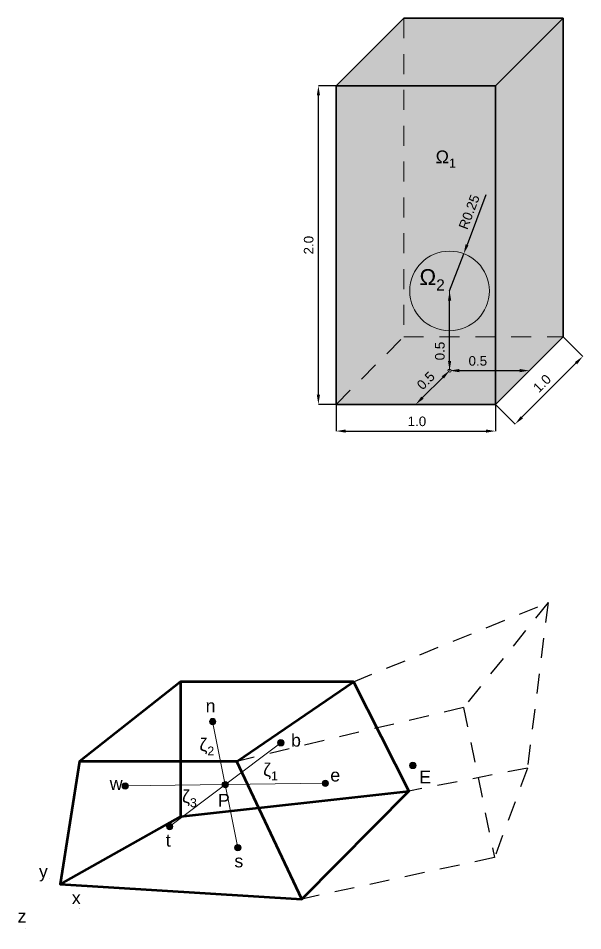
# Model space of a CAD drawing. Header units: millimetres. Extents: x -488.3 to -450.2, y 115.5 to 173.2.
# Drawn here: x -476.03 to -472.49, y 167.45 to 173.18 of the extents above; entities that cross this region are included whole.
import ezdxf

# ---------------------------------------------------------------- set-up
doc = ezdxf.new("R2010")
doc.units = ezdxf.units.MM
doc.linetypes.add('HIDDEN2', pattern=[0.1875, 0.125, -0.0625])
doc.layers.get('Defpoints').update_dxf_attribs({"lineweight": 18})
for name, color, linetype, lineweight in [('CONTINUA FINA', 3, 'Continuous', 18), ('CONTINUA MEDIA', 2, 'Continuous', 25), ('CONTORNO', 4, 'Continuous', 35), ('DIMENSION', 9, 'Continuous', 15), ('Sketch Geometry(ACINDEC)', 7, 'HIDDEN2', 15), ('TEXTO', 7, 'Continuous', 15)]:
    doc.layers.add(name, color=color, linetype=linetype, lineweight=lineweight)
doc.styles.add('ROMANS', font='arial.ttf')
doc.styles.get("Standard").update_dxf_attribs({"font": 'arial.ttf'})
doc.dimstyles.new('ACINDEC', dxfattribs={"dimscale": 0, "dimtxt": 2, "dimasz": 2, "dimexe": 0, "dimexo": 0, "dimgap": 1, "dimtad": 1, "dimdec": 1, "dimzin": 0, "dimdsep": 46, "dimtxsty": 'ROMANS', "dimcen": 1, "dimclrd": 256, "dimclre": 256, "dimclrt": 6, "dimadec": 0, "dimazin": 0, "dimtfac": 0.0075, "dimtdec": 1, "dimtmove": 0, "dimatfit": 3, "dimfxl": 1, "dimtolj": 1, "dimtzin": 0, "dimarcsym": 0})
doc.dimstyles.new('ACINDEC_2', dxfattribs={"dimscale": 0.03005, "dimtxt": 2, "dimasz": 2, "dimexe": 0, "dimexo": 0, "dimgap": 1, "dimtad": 1, "dimdec": 1, "dimzin": 0, "dimdsep": 46, "dimtxsty": 'ROMANS', "dimcen": 1, "dimclrd": 256, "dimclre": 256, "dimclrt": 6, "dimadec": 0, "dimazin": 0, "dimtfac": 0.0075, "dimtdec": 1, "dimtmove": 0, "dimatfit": 3, "dimfxl": 1, "dimtolj": 1, "dimtzin": 0, "dimarcsym": 0})

# ---------------------------------------------------------------- blocks, each defined once
blk = doc.blocks.new('*D5')
at = {"layer": 'Defpoints', "color": 0, "transparency": 16777216}
for p in [(-474.0334, 170.7509), (-473.0334, 170.7509), (-473.0334, 170.5834)]:
    blk.add_point(p, dxfattribs=at)
at = {"layer": 'DIMENSION', "lineweight": -2, "transparency": 16777216}
for p, q in [((-474.0334, 170.7509), (-474.0334, 170.5834)), ((-473.0334, 170.7509), (-473.0334, 170.5834)), ((-473.9733, 170.5834), (-473.0935, 170.5834))]:
    blk.add_line(p, q, dxfattribs=at)
at = {"layer": 'DIMENSION', "transparency": 16777216}
for points in [[(-473.9733, 170.5934), (-473.9733, 170.5734), (-474.0334, 170.5834)], [(-473.0935, 170.5934), (-473.0935, 170.5734), (-473.0334, 170.5834)]]:
    blk.add_solid(points, dxfattribs=at)
at = {"layer": 'DIMENSION', "color": 6, "transparency": 16777216, "insert": (-473.5262, 170.6441), "char_height": 0.0601, "attachment_point": 5, "style": 'ROMANS'}
blk.add_mtext('\\A1;1.0', dxfattribs=at)
blk = doc.blocks.new('*D6')
at = {"layer": 'Defpoints', "color": 0, "transparency": 16777216}
for p in [(-474.1443, 172.7509), (-474.0334, 172.7509), (-474.0334, 170.7509)]:
    blk.add_point(p, dxfattribs=at)
at = {"layer": 'DIMENSION', "lineweight": -2, "transparency": 16777216}
for p, q in [((-474.0334, 172.7509), (-474.1443, 172.7509)), ((-474.1443, 170.811), (-474.1443, 172.6908)), ((-474.0334, 170.7509), (-474.1443, 170.7509))]:
    blk.add_line(p, q, dxfattribs=at)
at = {"layer": 'DIMENSION', "transparency": 16777216}
for points in [[(-474.1543, 172.6908), (-474.1343, 172.6908), (-474.1443, 172.7509)], [(-474.1543, 170.811), (-474.1343, 170.811), (-474.1443, 170.7509)]]:
    blk.add_solid(points, dxfattribs=at)
at = {"layer": 'DIMENSION', "color": 6, "transparency": 16777216, "insert": (-474.2051, 171.7505), "char_height": 0.0601, "attachment_point": 5, "rotation": 90, "style": 'ROMANS'}
blk.add_mtext('\\A1;2.0', dxfattribs=at)
blk = doc.blocks.new('*D7')
at = {"layer": 'Defpoints', "color": 0, "transparency": 16777216}
for p in [(-473.3212, 170.963), (-472.8212, 170.963), (-472.8212, 170.963)]:
    blk.add_point(p, dxfattribs=at)
at = {"layer": 'DIMENSION', "lineweight": -2, "transparency": 16777216}
blk.add_line((-473.2611, 170.963), (-472.8813, 170.963), dxfattribs=at)
at = {"layer": 'DIMENSION', "transparency": 16777216}
for points in [[(-473.2611, 170.973), (-473.2611, 170.953), (-473.3212, 170.963)], [(-472.8813, 170.973), (-472.8813, 170.953), (-472.8212, 170.963)]]:
    blk.add_solid(points, dxfattribs=at)
at = {"layer": 'DIMENSION', "color": 6, "transparency": 16777216, "insert": (-473.144, 171.0237), "char_height": 0.0601, "attachment_point": 5, "style": 'ROMANS'}
blk.add_mtext('\\A1;0.5', dxfattribs=at)
blk = doc.blocks.new('*D8')
at = {"layer": 'Defpoints', "color": 0, "transparency": 16777216}
for p in [(-473.2326, 171.6968), (-473.3212, 171.463)]:
    blk.add_point(p, dxfattribs=at)
at = {"layer": 'DIMENSION', "lineweight": -2, "transparency": 16777216}
for p, q in [((-473.0928, 172.0655), (-473.2113, 171.753)), ((-473.3212, 171.463), (-473.2326, 171.6968))]:
    blk.add_line(p, q, dxfattribs=at)
at = {"layer": 'DIMENSION', "transparency": 16777216}
blk.add_solid([(-473.2207, 171.7565), (-473.202, 171.7494), (-473.2326, 171.6968)], dxfattribs=at)
at = {"layer": 'DIMENSION', "color": 6, "transparency": 16777216, "insert": (-473.1982, 171.9589), "char_height": 0.0601, "attachment_point": 5, "rotation": 69.2415, "style": 'ROMANS'}
blk.add_mtext('\\A1;R0.25', dxfattribs=at)
blk = doc.blocks.new('*D9')
at = {"layer": 'Defpoints', "color": 0, "transparency": 16777216}
for p in [(-473.3212, 170.963), (-473.3212, 170.963), (-473.5334, 170.7509)]:
    blk.add_point(p, dxfattribs=at)
at = {"layer": 'DIMENSION', "lineweight": -2, "transparency": 16777216}
blk.add_line((-473.4909, 170.7934), (-473.3637, 170.9205), dxfattribs=at)
at = {"layer": 'DIMENSION', "transparency": 16777216}
for points in [[(-473.3708, 170.9276), (-473.3566, 170.9134), (-473.3212, 170.963)], [(-473.4979, 170.8004), (-473.4838, 170.7863), (-473.5334, 170.7509)]]:
    blk.add_solid(points, dxfattribs=at)
at = {"layer": 'DIMENSION', "color": 6, "transparency": 16777216, "insert": (-473.4702, 170.8999), "char_height": 0.0601, "attachment_point": 5, "rotation": 45, "style": 'ROMANS'}
blk.add_mtext('\\A1;0.5', dxfattribs=at)
blk = doc.blocks.new('*D10')
at = {"layer": 'Defpoints', "color": 0, "transparency": 16777216}
for p in [(-473.3212, 171.463), (-473.3212, 171.463), (-473.3212, 170.963)]:
    blk.add_point(p, dxfattribs=at)
at = {"layer": 'DIMENSION', "lineweight": -2, "transparency": 16777216}
blk.add_line((-473.3212, 171.0231), (-473.3212, 171.4029), dxfattribs=at)
at = {"layer": 'DIMENSION', "transparency": 16777216}
for points in [[(-473.3312, 171.4029), (-473.3112, 171.4029), (-473.3212, 171.463)], [(-473.3312, 171.0231), (-473.3112, 171.0231), (-473.3212, 170.963)]]:
    blk.add_solid(points, dxfattribs=at)
at = {"layer": 'DIMENSION', "color": 6, "transparency": 16777216, "insert": (-473.382, 171.0859), "char_height": 0.0601, "attachment_point": 5, "rotation": 90, "style": 'ROMANS'}
blk.add_mtext('\\A1;0.5', dxfattribs=at)
blk = doc.blocks.new('*D25')
at = {"layer": 'Defpoints', "color": 0, "transparency": 16777216}
for p in [(-472.6091, 171.1751), (-473.0334, 170.7509), (-472.9101, 170.6276)]:
    blk.add_point(p, dxfattribs=at)
at = {"layer": 'DIMENSION', "lineweight": -2, "transparency": 16777216}
for p, q in [((-472.6091, 171.1751), (-472.4858, 171.0518)), ((-472.5283, 171.0093), (-472.8676, 170.6701)), ((-473.0334, 170.7509), (-472.9101, 170.6276))]:
    blk.add_line(p, q, dxfattribs=at)
at = {"layer": 'DIMENSION', "transparency": 16777216}
for points in [[(-472.5354, 171.0164), (-472.5212, 171.0022), (-472.4858, 171.0518)], [(-472.8746, 170.6771), (-472.8605, 170.663), (-472.9101, 170.6276)]]:
    blk.add_solid(points, dxfattribs=at)
at = {"layer": 'DIMENSION', "color": 6, "transparency": 16777216, "insert": (-472.7409, 170.8826), "char_height": 0.0601, "attachment_point": 5, "rotation": 45, "style": 'ROMANS'}
blk.add_mtext('\\A1;1.0', dxfattribs=at)

msp = doc.modelspace()

# ---------------------------------------------------------------- hatches: boundary and pattern name
at = {"layer": 'CONTINUA FINA', "transparency": 33554457}
h = msp.add_hatch(color=256, dxfattribs=at)
h.dxf.hatch_style = 1
h.set_gradient(color1=(255, 0, 0), color2=(221, 179, 212), name='SPHERICAL')
h.paths.add_polyline_path([(-473.6091, 173.1751), (-474.0334, 172.7509), (-474.0334, 170.7509), (-473.6091, 171.1751)])
h = msp.add_hatch(color=256, dxfattribs=at)
h.dxf.hatch_style = 1
h.set_gradient(color1=(255, 0, 0), color2=(221, 179, 212), name='SPHERICAL')
h.paths.add_polyline_path([(-472.6091, 173.1751), (-473.6091, 173.1751), (-473.6091, 171.1751), (-472.6091, 171.1751)])
h = msp.add_hatch(color=256, dxfattribs=at)
h.dxf.hatch_style = 1
h.set_gradient(color1=(255, 0, 0), color2=(221, 179, 212), name='SPHERICAL')
h.paths.add_polyline_path([(-472.6091, 173.1751), (-473.0334, 172.7509), (-473.0334, 170.7509), (-472.6091, 171.1751)])
h = msp.add_hatch(color=256, dxfattribs=at)
h.dxf.hatch_style = 1
h.set_gradient(color1=(255, 0, 0), color2=(221, 179, 212), name='SPHERICAL')
h.paths.add_polyline_path([(-473.0334, 172.7509), (-474.0334, 172.7509), (-474.0334, 170.7509), (-473.0334, 170.7509)])
at = {"layer": 'DIMENSION'}
h = msp.add_hatch(color=256, dxfattribs=at)
h.dxf.hatch_style = 1
h.set_gradient(color1=(122, 175, 223), color2=(16, 86, 137), tint=1, name='INVSPHERICAL')
h.paths.add_polyline_path([(-473.0712, 171.463, 1), (-473.5712, 171.463, 1)])
at = {"layer": 'TEXTO'}
h = msp.add_hatch(color=256, dxfattribs=at)
h.set_gradient(color1=(242, 103, 34), color2=(0, 0, 0), tint=1, name='INVSPHERICAL')
h.paths.add_polyline_path([(-474.7879, 168.7596, 1), (-474.8279, 168.7596, 1)])
h = msp.add_hatch(color=256, dxfattribs=at)
h.set_gradient(color1=(242, 103, 34), color2=(0, 0, 0), tint=1, name='INVSPHERICAL')
h.paths.add_polyline_path([(-474.3599, 168.6264, 1), (-474.3999, 168.6264, 1)])
h = msp.add_hatch(color=256, dxfattribs=at)
h.set_gradient(color1=(0, 0, 255), color2=(0, 0, 0), tint=1, name='INVSPHERICAL')
h.paths.add_polyline_path([(-473.5317, 168.4843, 1), (-473.5717, 168.4843, 1)])
h = msp.add_hatch(color=256, dxfattribs=at)
h.set_gradient(color1=(242, 103, 34), color2=(0, 0, 0), tint=1, name='INVSPHERICAL')
h.paths.add_polyline_path([(-475.3364, 168.3554, 1), (-475.3764, 168.3554, 1)])
h = msp.add_hatch(color=256, dxfattribs=at)
h.set_gradient(color1=(0, 0, 255), color2=(0, 0, 0), tint=1, name='INVSPHERICAL')
h.paths.add_polyline_path([(-474.7088, 168.3637, 1), (-474.7488, 168.3637, 1)])
h = msp.add_hatch(color=256, dxfattribs=at)
h.set_gradient(color1=(242, 103, 34), color2=(0, 0, 0), tint=1, name='INVSPHERICAL')
h.paths.add_polyline_path([(-474.0812, 168.372, 1), (-474.1212, 168.372, 1)])
h = msp.add_hatch(color=256, dxfattribs=at)
h.set_gradient(color1=(242, 103, 34), color2=(0, 0, 0), tint=1, name='INVSPHERICAL')
h.paths.add_polyline_path([(-475.0577, 168.1009, 1), (-475.0977, 168.1009, 1)])
h = msp.add_hatch(color=256, dxfattribs=at)
h.set_gradient(color1=(242, 103, 34), color2=(0, 0, 0), tint=1, name='INVSPHERICAL')
h.paths.add_polyline_path([(-474.6297, 167.9678, 1), (-474.6697, 167.9678, 1)])

# ---------------------------------------------------------------- linework, layer by layer
at = {"layer": 'CONTINUA MEDIA', "color": 5, "linetype": 'Continuous', "lineweight": 50}
for p, q in [((-475.0091, 169.0091), (-475.6424, 168.51)), ((-475.0091, 168.1642), (-475.7651, 167.7383))]:
    msp.add_line(p, q, dxfattribs=at)
at = {"layer": 'CONTINUA MEDIA', "color": 30, "linetype": 'HIDDEN2', "true_color": 0xf8991e}
msp.add_line((-472.8328, 168.4676), (-473.0396, 167.9061), dxfattribs=at)
for points in [[(-473.9244, 169.0091), (-472.7036, 169.5067), (-473.2334, 168.8484), (-474.6559, 168.51)], [(-472.7036, 169.5067), (-472.8328, 168.4676), (-473.577, 168.3232)], [(-473.2334, 168.8484), (-473.0396, 167.9061), (-474.2476, 167.6454)]]:
    msp.add_lwpolyline(points, dxfattribs=at)
at = {"layer": 'CONTINUA MEDIA', "color": 5, "linetype": 'Continuous', "lineweight": 50}
for points in [[(-473.9244, 169.0091), (-475.0091, 169.0091), (-475.0091, 168.1642), (-473.577, 168.3232)], [(-474.6559, 168.51), (-473.9244, 169.0091), (-473.577, 168.3232), (-474.2476, 167.6454), (-474.6559, 168.51)], [(-474.6559, 168.51), (-475.6424, 168.51), (-475.7651, 167.7383), (-474.2476, 167.6454)]]:
    msp.add_lwpolyline(points, dxfattribs=at)
at = {"layer": 'CONTORNO'}
for p, q in [((-474.0334, 172.7509), (-473.6091, 173.1751)), ((-472.6091, 173.1751), (-473.6091, 173.1751)), ((-473.0334, 172.7509), (-472.6091, 173.1751)), ((-472.6091, 171.1751), (-472.6091, 173.1751)), ((-473.0334, 170.7509), (-472.6091, 171.1751))]:
    msp.add_line(p, q, dxfattribs=at)
msp.add_lwpolyline([(-474.0334, 170.7509), (-473.0334, 170.7509), (-473.0334, 172.7509), (-474.0334, 172.7509)], close=True, dxfattribs=at)
at = {"layer": 'CONTORNO', "lineweight": 50}
for points in [[(-474.7288, 168.3637, 0, 0, 0), (-474.7835, 168.6296, 0.0333, 0, 0), (-474.7943, 168.675, 0, 0, 0)], [(-474.7288, 168.3637, 0, 0, 0), (-474.9443, 168.1986, 0.0333, 0, 0), (-474.9805, 168.1691, 0, 0, 0)], [(-474.7288, 168.3637, 0, 0, 0), (-474.4574, 168.3671, 0.0333, 0, 0), (-474.4107, 168.3691, 0, 0, 0)]]:
    msp.add_lwpolyline(points, format="xyseb", dxfattribs=at)
at = {"layer": 'DIMENSION'}
msp.add_line((-473.3212, 170.963), (-473.3212, 171.463), dxfattribs=at)
for centre, radius in [((-473.3212, 171.463), 0.25), ((-473.3212, 170.963), 0.01)]:
    msp.add_circle(centre, radius, dxfattribs=at)
at = {"layer": 'Sketch Geometry(ACINDEC)'}
for p, q in [((-473.6091, 173.1751), (-473.6091, 171.1751)), ((-474.0334, 170.7509), (-473.6091, 171.1751)), ((-473.6091, 171.1751), (-472.6091, 171.1751))]:
    msp.add_line(p, q, dxfattribs=at)
at = {"layer": 'TEXTO'}
for p, q in [((-474.8079, 168.7596), (-474.6497, 167.9678)), ((-474.3799, 168.6264), (-475.0777, 168.1009)), ((-475.3564, 168.3554), (-474.1012, 168.372))]:
    msp.add_line(p, q, dxfattribs=at)
at = {"layer": 'TEXTO', "lineweight": 50}
for points in [[(-475.8377, 167.5803, 0, 0, 0), (-475.8338, 167.7295, 0.0333, 0, 0), (-475.8339, 167.7761, 0, 0, 0)], [(-475.8377, 167.5803, 0, 0, 0), (-475.9424, 167.4939, 0.0333, 0, 0), (-475.9775, 167.4631, 0, 0, 0)], [(-475.8377, 167.5803, 0, 0, 0), (-475.6899, 167.5826, 0.0333, 0, 0), (-475.6433, 167.5847, 0, 0, 0)]]:
    msp.add_lwpolyline(points, format="xyseb", dxfattribs=at)
at = {"layer": 'TEXTO'}
for centre in [(-474.8079, 168.7596), (-474.3799, 168.6264), (-473.5517, 168.4843), (-475.3564, 168.3554), (-474.7288, 168.3637), (-474.1012, 168.372), (-475.0777, 168.1009), (-474.6497, 167.9678)]:
    msp.add_circle(centre, 0.02, dxfattribs=at)

# ---------------------------------------------------------------- texts
at = {"layer": 'TEXTO', "attachment_point": 1}
for s, width, gutter_width, insert, char_height in [('\\A1;Ω{\\H0.7x;\\S^ 1;}', 0.061439, 0.5, (-473.4085, 172.345), 0.08), ('\\A1;Ω{\\H0.7x;\\S^ 2;}', 0.1, 0.5, (-473.5098, 171.5999), 0.1), ('n', 0.016179, 0.00667, (-474.8519, 168.8986), 0.08), ('b', 0.016179, 0.00667, (-474.316, 168.6823), 0.08), ('e', 0.016179, 0.00667, (-474.0697, 168.4636), 0.08), ('E', 0.016179, 0.00667, (-473.5118, 168.4517), 0.08), ('w', 0.016179, 0.00667, (-475.4535, 168.4108), 0.08), ('P', 0.016179, 0.00667, (-474.7747, 168.3059), 0.08), ('t', 0.016179, 0.00667, (-475.1021, 168.0543), 0.08), ('s', 0.016179, 0.00667, (-474.6716, 167.9243), 0.08)]:
    msp.add_mtext_dynamic_manual_height_columns(s, width=width, gutter_width=gutter_width, heights=[0], dxfattribs=dict(at, insert=insert, char_height=char_height))
at = {"layer": 'TEXTO', "char_height": 0.08, "attachment_point": 1}
for s, insert, width in [('\\A1;ζ{\\H0.7x;\\S^ 2;}', (-474.8906, 168.6541), 0.016179), ('\\A1;ζ{\\H0.7x;\\S^ 1;}', (-474.491, 168.4976), 0.016179), ('\\A1;ζ{\\H0.7x;\\S^ 3;}', (-474.9997, 168.3295), 0.016179), ('\\A1;y', (-475.8978, 167.8598), 0.072297), ('\\A1;x', (-475.6914, 167.6934), 0.072297), ('\\A1;z', (-476.032, 167.5781), 0.072297)]:
    msp.add_mtext(s, dxfattribs=dict(at, insert=insert, width=width))

# ---------------------------------------------------------------- dimensions: what is measured, and where the dimension line sits
at = {"layer": 'DIMENSION'}
dim = msp.add_linear_dim(base=(-474.1443, 172.7509), p1=(-474.0334, 170.7509), p2=(-474.0334, 172.7509), angle=90, dimstyle='ACINDEC_2', dxfattribs=at)
dim.commit()
dim.dimension.update_dxf_attribs({"geometry": '*D6', "text_midpoint": (-474.1443, 171.7505), "dimtype": 160})
dim = msp.add_radius_dim(center=(-473.3212, 171.463), mpoint=(-473.2326, 171.6968), text='R0.25', dimstyle='ACINDEC', override={"dimscale": 0.03005}, dxfattribs=at)
dim.commit()
dim.dimension.update_dxf_attribs({"geometry": '*D8', "text_midpoint": (-473.1982, 171.9589)})
dim = msp.add_linear_dim(base=(-473.3212, 171.463), p1=(-473.3212, 170.963), p2=(-473.3212, 171.463), angle=90, text='0.5', dimstyle='ACINDEC', override={"dimscale": 0.03005}, dxfattribs=at)
dim.commit()
dim.dimension.update_dxf_attribs({"geometry": '*D10', "text_midpoint": (-473.3212, 171.0859), "dimtype": 160})
dim = msp.add_linear_dim(base=(-472.9101, 170.6276), p1=(-472.6091, 171.1751), p2=(-473.0334, 170.7509), angle=225, text='1.0', dimstyle='ACINDEC_2', dxfattribs=at)
dim.commit()
dim.dimension.update_dxf_attribs({"geometry": '*D25', "text_midpoint": (-472.6979, 170.8397), "dimtype": 161})
dim = msp.add_linear_dim(base=(-472.8212, 170.963), p1=(-473.3212, 170.963), p2=(-472.8212, 170.963), text='0.5', dimstyle='ACINDEC', override={"dimscale": 0.03005}, dxfattribs=at)
dim.commit()
dim.dimension.update_dxf_attribs({"geometry": '*D7', "text_midpoint": (-473.144, 170.963), "dimtype": 160})
dim = msp.add_aligned_dim(p1=(-473.5334, 170.7509), p2=(-473.3212, 170.963), distance=0, text='0.5', dimstyle='ACINDEC', override={"dimscale": 0.03005}, dxfattribs=at)
dim.commit()
dim.dimension.update_dxf_attribs({"geometry": '*D9', "text_midpoint": (-473.4702, 170.8999)})
dim = msp.add_linear_dim(base=(-473.0334, 170.5834), p1=(-474.0334, 170.7509), p2=(-473.0334, 170.7509), dimstyle='ACINDEC_2', dxfattribs=at)
dim.commit()
dim.dimension.update_dxf_attribs({"geometry": '*D5', "text_midpoint": (-473.5262, 170.5834), "dimtype": 160})

doc.saveas('drawing.dxf')
